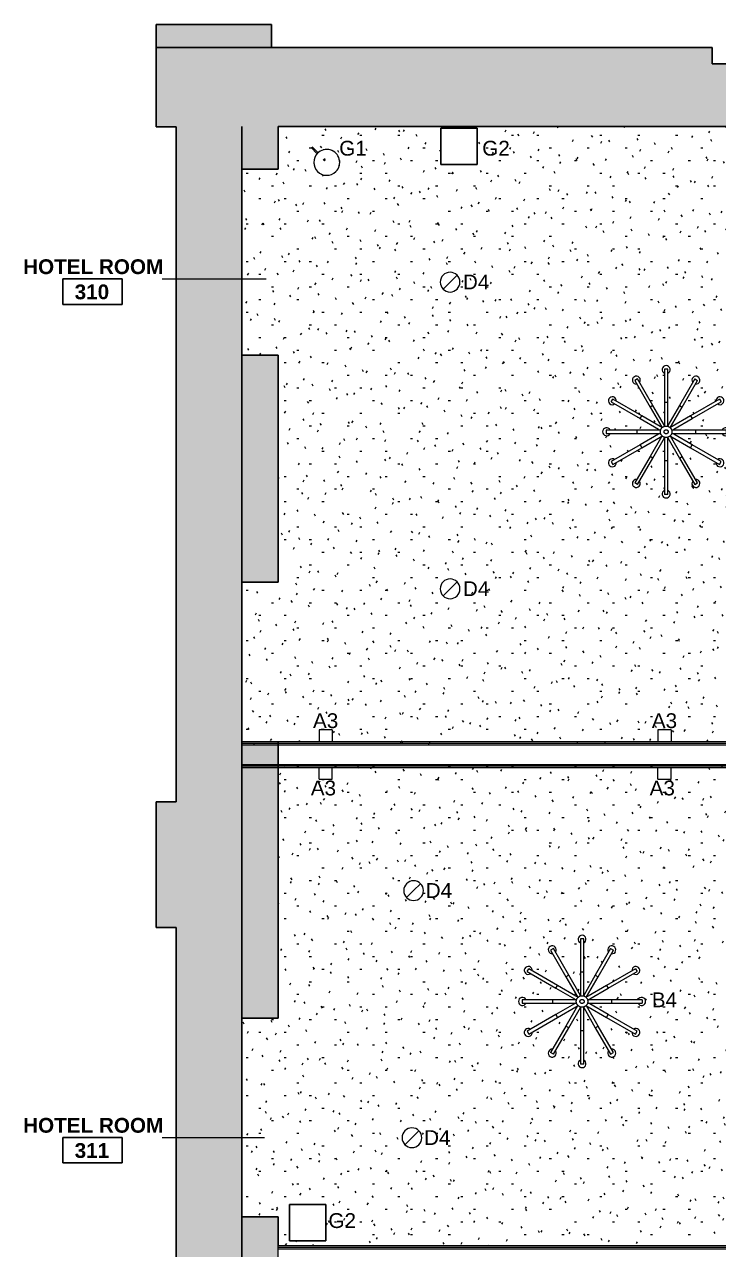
# Model space of a CAD drawing. Header units: inches. Extents: x -1176 to 1329, y -2524 to 978.
# Drawn here: x -1081.1 to -870.2, y 448.5 to 820.9 of the extents above; entities that cross this region are included whole.
import ezdxf

# ---------------------------------------------------------------- set-up
doc = ezdxf.new("R2010")
doc.units = ezdxf.units.IN
doc.header["$MEASUREMENT"] = 0
for name, color, linetype, lineweight in [('A-AREA-IDEN', 2, 'Continuous', 9), ('A-CLNG', 13, 'Continuous', 18), ('A-CLNG-PATT', 13, 'Continuous', 18), ('A-DETL-GENF', 92, 'Continuous', 9), ('A-WALL', 113, 'Continuous', 18), ('A-WALL-PATT', 111, 'Continuous', 18), ('E-LITE-EQPM', 33, 'Continuous', 9), ('E-LITE-EQPM-IDEN', 33, 'Continuous', 9), ('I-WALL', 2, 'Continuous', 18)]:
    doc.layers.add(name, color=color, linetype=linetype, lineweight=lineweight)
doc.styles.add('Arial', font='arial.ttf', dxfattribs={"height": 4.5})
doc.styles.add('Swis721 Lt BT_B', font='', dxfattribs={"height": 4.5})
doc.styles.get('Swis721 Lt BT_B').set_extended_font_data('Swis721 Lt BT', bold=True)
pattern_1 = [(0, (0, 0), (15.36, 3.84), [0.634, -10.886, 0.634, -10.886, -61.44]), (0, (0, 0), (15.36, 3.84), [-23.04, 0.634, -22.406, 0.634, -10.886, -26.88]), (0, (0, 0), (15.36, 3.84), [-57.6, 0.634, -7.046, 0.634, -18.566]), (120, (5.76, 1.92), (-11.005538, 11.38215), [0.634, -10.886, 0.634, -10.886, -61.44]), (120, (5.76, 1.92), (-11.005538, 11.38215), [-23.04, 0.634, -22.406, 0.634, -10.886, -26.88]), (120, (5.76, 1.92), (-11.005538, 11.38215), [-57.6, 0.634, -7.046, 0.634, -18.566]), (240, (7.68, 9.6), (-4.354462, -15.22215), [0.634, -10.886, 0.634, -10.886, -61.44]), (240, (7.68, 9.6), (-4.354462, -15.22215), [-23.04, 0.634, -22.406, 0.634, -10.886, -26.88]), (240, (7.68, 9.6), (-4.354462, -15.22215), [-57.6, 0.634, -7.046, 0.634, -18.566])]

# ---------------------------------------------------------------- blocks, each defined once
blk = doc.blocks.new('Sconce Light - Sphere - Bedside Sconce-8439170-3rd Floor RCP')
at = {"layer": 'E-LITE-EQPM'}
for p, q in [((0, 7.5), (-2, 7.5)), ((-2, 7.5), (-2, 4)), ((2, 7.5), (0, 7.5)), ((2, 7.5), (2, 4)), ((-2, 4), (0, 4)), ((0, 4), (2, 4))]:
    blk.add_line(p, q, dxfattribs=at)
blk = doc.blocks.new('Iron_Chandelier_2145 - Iron_Chandelier_2145-6205901-3rd Floor RCP')
at = {"layer": 'E-LITE-EQPM'}
for p, q in [((-0.5, 19.02), (-0.5, 8.88)), ((0.5, 19.02), (-0.5, 19.02)), ((0.5, 8.88), (0.5, 19.02)), ((-8.69, 16.05), (-9.56, 15.55)), ((-9.56, 15.55), (-4.9, 7.49)), ((-4.04, 7.99), (-8.69, 16.05)), ((8.69, 16.05), (4.04, 7.99)), ((4.9, 7.49), (9.56, 15.55)), ((8.69, 16.05), (9.56, 15.55)), ((-16.72, 9.08), (-16.22, 9.94)), ((-16.72, 9.08), (-7.94, 4)), ((-7.44, 4.87), (-16.22, 9.94)), ((-4.04, 7.99), (-4.9, 7.49)), ((-4.9, 7.49), (-1.36, 1.36)), ((-0.5, 1.86), (-4.04, 7.99)), ((-0.5, 8.88), (-0.5, 2.41)), ((0.5, 8.88), (-0.5, 8.88)), ((0.5, 2.41), (0.5, 8.88)), ((4.04, 7.99), (0.5, 1.86)), ((1.36, 1.36), (4.9, 7.49)), ((4.04, 7.99), (4.9, 7.49)), ((16.22, 9.94), (7.44, 4.87)), ((7.94, 4), (16.72, 9.08)), ((16.22, 9.94), (16.72, 9.08)), ((-7.94, 4), (-7.44, 4.87)), ((-7.94, 4), (-2.34, 0.77)), ((-1.84, 1.64), (-7.44, 4.87)), ((7.44, 4.87), (1.84, 1.64)), ((2.34, 0.77), (7.94, 4)), ((7.44, 4.87), (7.94, 4)), ((-8.94, 0.5), (-18.25, 0.5)), ((-18.25, 0.5), (-18.25, -0.5)), ((-1.86, 0.5), (-8.94, 0.5)), ((-8.94, 0.5), (-8.94, -0.5)), ((-2.34, 0.77), (-1.69, 0.4)), ((-1.2, 1.27), (-1.84, 1.64)), ((-0.5, 2.41), (-0.5, 1.66)), ((0.5, 1.67), (0.5, 2.41)), ((1.84, 1.64), (1.19, 1.26)), ((1.69, 0.4), (2.34, 0.77)), ((8.94, 0.5), (1.86, 0.5)), ((18.25, 0.5), (8.94, 0.5)), ((8.94, 0.5), (8.94, -0.5)), ((18.25, 0.5), (18.25, -0.5)), ((-18.25, -0.5), (-8.94, -0.5)), ((-8.94, -0.5), (-1.86, -0.5)), ((-2.34, -0.77), (-7.94, -4)), ((-7.44, -4.87), (-1.84, -1.64)), ((-1.36, -1.36), (-4.9, -7.49)), ((-4.04, -7.99), (-0.5, -1.86)), ((-1.69, -0.4), (-2.34, -0.77)), ((-1.84, -1.64), (-1.19, -1.26)), ((-0.5, -1.67), (-0.5, -2.41)), ((-0.5, -2.41), (-0.5, -8.88)), ((0.5, -2.41), (0.5, -1.66)), ((0.5, -1.86), (4.04, -7.99)), ((0.5, -8.88), (0.5, -2.41)), ((1.2, -1.27), (1.84, -1.64)), ((4.9, -7.49), (1.36, -1.36)), ((2.34, -0.77), (1.69, -0.4)), ((1.84, -1.64), (7.44, -4.87)), ((1.86, -0.5), (8.94, -0.5)), ((7.94, -4), (2.34, -0.77)), ((8.94, -0.5), (18.25, -0.5)), ((-7.94, -4), (-16.72, -9.08)), ((-16.22, -9.94), (-7.44, -4.87)), ((-7.94, -4), (-7.44, -4.87)), ((7.44, -4.87), (7.94, -4)), ((7.44, -4.87), (16.22, -9.94)), ((16.72, -9.08), (7.94, -4)), ((-16.72, -9.08), (-16.22, -9.94)), ((-4.9, -7.49), (-9.56, -15.55)), ((-8.69, -16.05), (-4.04, -7.99)), ((-4.04, -7.99), (-4.9, -7.49)), ((-0.5, -8.88), (-0.5, -19.02)), ((0.5, -8.88), (-0.5, -8.88)), ((0.5, -19.02), (0.5, -8.88)), ((4.04, -7.99), (4.9, -7.49)), ((4.04, -7.99), (8.69, -16.05)), ((9.56, -15.55), (4.9, -7.49)), ((16.22, -9.94), (16.72, -9.08)), ((-8.69, -16.05), (-9.56, -15.55)), ((8.69, -16.05), (9.56, -15.55)), ((0.5, -19.02), (-0.5, -19.02))]:
    blk.add_line(p, q, dxfattribs=at)
at = {"layer": 'E-LITE-EQPM', "flags": 128}
for points in [[(-1.75, 0), (-1.75, 0.07), (-1.75, 0.14), (-1.74, 0.21), (-1.73, 0.28), (-1.72, 0.35), (-1.7, 0.42), (-1.68, 0.48), (-1.66, 0.55), (-1.64, 0.62), (-1.61, 0.68), (-1.59, 0.75), (-1.56, 0.81), (-1.52, 0.87), (-1.49, 0.93), (-1.45, 0.99), (-1.41, 1.05), (-1.36, 1.1), (-1.32, 1.16), (-1.27, 1.21), (-1.22, 1.26), (-1.17, 1.31), (-1.12, 1.35), (-1.06, 1.39), (-1.01, 1.44), (-0.95, 1.48), (-0.89, 1.51), (-0.83, 1.55), (-0.76, 1.58), (-0.7, 1.61), (-0.64, 1.63), (-0.57, 1.66), (-0.5, 1.68), (-0.44, 1.7), (-0.37, 1.71), (-0.3, 1.73), (-0.23, 1.74), (-0.16, 1.75), (-0.09, 1.75), (-0.02, 1.75), (0.05, 1.75), (0.12, 1.75), (0.19, 1.74), (0.26, 1.73), (0.33, 1.72), (0.4, 1.71), (0.47, 1.69), (0.53, 1.67), (0.6, 1.65), (0.67, 1.62), (0.73, 1.59), (0.79, 1.56), (0.85, 1.53), (0.92, 1.5), (0.97, 1.46), (1.03, 1.42), (1.09, 1.38), (1.14, 1.33), (1.19, 1.28), (1.24, 1.23), (1.29, 1.18), (1.34, 1.13), (1.38, 1.08), (1.43, 1.02), (1.46, 0.96), (1.5, 0.9), (1.54, 0.84), (1.57, 0.78), (1.6, 0.72), (1.63, 0.65), (1.65, 0.59), (1.67, 0.52), (1.69, 0.45), (1.71, 0.39), (1.72, 0.32), (1.74, 0.25), (1.74, 0.18), (1.75, 0.11), (1.75, 0.04), (1.75, 0)], [(1.75, 0), (1.75, -0.07), (1.75, -0.14), (1.74, -0.21), (1.73, -0.28), (1.72, -0.35), (1.7, -0.42), (1.68, -0.48), (1.66, -0.55), (1.64, -0.62), (1.61, -0.68), (1.59, -0.75), (1.56, -0.81), (1.52, -0.87), (1.49, -0.93), (1.45, -0.99), (1.41, -1.05), (1.36, -1.1), (1.32, -1.16), (1.27, -1.21), (1.22, -1.26), (1.17, -1.31), (1.12, -1.35), (1.06, -1.39), (1.01, -1.44), (0.95, -1.48), (0.89, -1.51), (0.83, -1.55), (0.76, -1.58), (0.7, -1.61), (0.64, -1.63), (0.57, -1.66), (0.5, -1.68), (0.44, -1.7), (0.37, -1.71), (0.3, -1.73), (0.23, -1.74), (0.16, -1.75), (0.09, -1.75), (0.02, -1.75), (-0.05, -1.75), (-0.12, -1.75), (-0.19, -1.74), (-0.26, -1.73), (-0.33, -1.72), (-0.4, -1.71), (-0.47, -1.69), (-0.53, -1.67), (-0.6, -1.65), (-0.67, -1.62), (-0.73, -1.59), (-0.79, -1.56), (-0.85, -1.53), (-0.92, -1.5), (-0.97, -1.46), (-1.03, -1.42), (-1.09, -1.38), (-1.14, -1.33), (-1.19, -1.28), (-1.24, -1.23), (-1.29, -1.18), (-1.34, -1.13), (-1.38, -1.08), (-1.43, -1.02), (-1.46, -0.96), (-1.5, -0.9), (-1.54, -0.84), (-1.57, -0.78), (-1.6, -0.72), (-1.63, -0.65), (-1.65, -0.59), (-1.67, -0.52), (-1.69, -0.45), (-1.71, -0.39), (-1.72, -0.32), (-1.74, -0.25), (-1.74, -0.18), (-1.75, -0.11), (-1.75, -0.04), (-1.75, 0)], [(-0.63, 0), (-0.63, 0.03), (-0.63, 0.05), (-0.62, 0.08), (-0.62, 0.1), (-0.62, 0.12), (-0.61, 0.15), (-0.6, 0.17), (-0.6, 0.2), (-0.59, 0.22), (-0.58, 0.24), (-0.57, 0.27), (-0.56, 0.29), (-0.55, 0.31), (-0.53, 0.33), (-0.52, 0.35), (-0.5, 0.38), (-0.49, 0.39), (-0.47, 0.41), (-0.46, 0.43), (-0.44, 0.45), (-0.42, 0.47), (-0.4, 0.48), (-0.38, 0.5), (-0.36, 0.51), (-0.34, 0.53), (-0.32, 0.54), (-0.3, 0.55), (-0.27, 0.57), (-0.25, 0.58), (-0.23, 0.59), (-0.2, 0.59), (-0.18, 0.6), (-0.16, 0.61), (-0.13, 0.61), (-0.11, 0.62), (-0.08, 0.62), (-0.06, 0.63), (-0.03, 0.63), (-0.01, 0.63), (0.02, 0.63), (0.04, 0.63), (0.07, 0.62), (0.09, 0.62), (0.12, 0.62), (0.14, 0.61), (0.17, 0.61), (0.19, 0.6), (0.21, 0.59), (0.24, 0.58), (0.26, 0.57), (0.28, 0.56), (0.31, 0.55), (0.33, 0.54), (0.35, 0.52), (0.37, 0.51), (0.39, 0.49), (0.41, 0.48), (0.43, 0.46), (0.45, 0.44), (0.46, 0.42), (0.48, 0.41), (0.5, 0.39), (0.51, 0.37), (0.52, 0.35), (0.54, 0.32), (0.55, 0.3), (0.56, 0.28), (0.57, 0.26), (0.58, 0.23), (0.59, 0.21), (0.6, 0.19), (0.61, 0.16), (0.61, 0.14), (0.62, 0.11), (0.62, 0.09), (0.62, 0.06), (0.63, 0.04), (0.63, 0.01), (0.63, 0)], [(0.63, 0), (0.63, -0.03), (0.63, -0.05), (0.62, -0.08), (0.62, -0.1), (0.62, -0.12), (0.61, -0.15), (0.6, -0.17), (0.6, -0.2), (0.59, -0.22), (0.58, -0.24), (0.57, -0.27), (0.56, -0.29), (0.55, -0.31), (0.53, -0.33), (0.52, -0.35), (0.5, -0.38), (0.49, -0.39), (0.47, -0.41), (0.46, -0.43), (0.44, -0.45), (0.42, -0.47), (0.4, -0.48), (0.38, -0.5), (0.36, -0.51), (0.34, -0.53), (0.32, -0.54), (0.3, -0.55), (0.27, -0.57), (0.25, -0.58), (0.23, -0.59), (0.2, -0.59), (0.18, -0.6), (0.16, -0.61), (0.13, -0.61), (0.11, -0.62), (0.08, -0.62), (0.06, -0.63), (0.03, -0.63), (0.01, -0.63), (-0.02, -0.63), (-0.04, -0.63), (-0.07, -0.62), (-0.09, -0.62), (-0.12, -0.62), (-0.14, -0.61), (-0.17, -0.61), (-0.19, -0.6), (-0.21, -0.59), (-0.24, -0.58), (-0.26, -0.57), (-0.28, -0.56), (-0.31, -0.55), (-0.33, -0.54), (-0.35, -0.52), (-0.37, -0.51), (-0.39, -0.49), (-0.41, -0.48), (-0.43, -0.46), (-0.45, -0.44), (-0.46, -0.42), (-0.48, -0.41), (-0.5, -0.39), (-0.51, -0.37), (-0.52, -0.35), (-0.54, -0.32), (-0.55, -0.3), (-0.56, -0.28), (-0.57, -0.26), (-0.58, -0.23), (-0.59, -0.21), (-0.6, -0.19), (-0.61, -0.16), (-0.61, -0.14), (-0.62, -0.11), (-0.62, -0.09), (-0.62, -0.06), (-0.63, -0.04), (-0.63, -0.01), (-0.63, 0)]]:
    blk.add_lwpolyline(points, dxfattribs=at)
at = {"layer": 'E-LITE-EQPM'}
for centre, start, end in [((0, 18.89), 90, 244.637), ((0, 18.89), 295.363, 90), ((-9.06, 15.7), 120, 274.637), ((-9.06, 15.7), 325.363, 120), ((9.06, 15.7), 60, 214.637), ((9.06, 15.7), 265.363, 60), ((-16.36, 9.44), 150, 304.637), ((-16.36, 9.44), 355.363, 150), ((16.36, 9.44), 30, 184.637), ((16.36, 9.44), 235.363, 30), ((-18.12, 0), 25.363, 180), ((-18.12, 0), 180, 334.637), ((18.12, 0), 0, 154.637), ((18.12, 0), 205.363, 0), ((-16.36, -9.44), 55.363, 210), ((-16.36, -9.44), 210, 4.637), ((16.36, -9.44), 175.363, 330), ((16.36, -9.44), 330, 124.637), ((-9.06, -15.7), 85.363, 240), ((9.06, -15.7), 300, 94.637), ((-9.06, -15.7), 240, 34.637), ((0, -18.89), 115.363, 270), ((0, -18.89), 270, 64.637), ((9.06, -15.7), 145.363, 300)]:
    blk.add_arc(centre, 1.21, start, end, dxfattribs=at)
blk = doc.blocks.new('Lighting_Pendants_Elesi-Luce_Quid_02820 - Quid_02820-7182509-3rd Floor RCP')
at = {"layer": 'A-DETL-GENF'}
for p, q in [((5.51, 5.51), (-5.51, 5.51)), ((-5.51, 5.51), (-5.51, -5.51)), ((-5.51, -5.51), (-5.51, 5.51)), ((-5.51, 5.51), (5.51, 5.51)), ((5.51, -5.51), (5.51, 5.51)), ((5.51, 5.51), (5.51, -5.51)), ((-5.51, -5.51), (5.51, -5.51)), ((5.51, -5.51), (-5.51, -5.51))]:
    blk.add_line(p, q, dxfattribs=at)
blk = doc.blocks.new('Lighting_Outside_Platek_flamingo-floor - 3050316_9W_LED_3000K_H1900mm_Floor-6784958-3rd Floor RCP')
at = {"layer": 'E-LITE-EQPM'}
for p, q in [((10, 0.18), (10.41, 0.18)), ((12.93, 0.18), (15.52, 0.18)), ((10.41, -0.21), (10, -0.21)), ((15.52, -0.21), (12.92, -0.21))]:
    blk.add_line(p, q, dxfattribs=at)
for centre, radius, start, end in [((9.02, 0), 3.94, 0, 180), ((9.02, 0), 3.94, 180, 0), ((9.02, -0.01), 3.94, 168.0937, 173.161), ((9.02, -0.01), 3.94, 127.822, 131.3135), ((9.02, -0.01), 3.94, 108.8033, 111.9844), ((10, -0.01), 0.197, 0, 180), ((9.02, -0.01), 3.94, 68.0156, 71.1967), ((9.02, -0.01), 3.94, 48.6865, 52.178), ((9.02, -0.01), 3.94, 6.839, 11.9063), ((9.02, -0.01), 3.94, 186.4519, 192.1397), ((9.02, -0.01), 3.94, 208.3017, 212.7015), ((9.02, -0.01), 3.94, 227.2675, 234.5311), ((9.02, -0.01), 3.94, 245.2753, 252.8493), ((10, -0.01), 0.197, 180, 360), ((9.02, -0.01), 3.94, 287.1507, 294.7247), ((9.02, -0.01), 3.94, 305.4689, 312.7325), ((9.02, -0.01), 3.94, 327.2985, 331.6983), ((9.02, -0.01), 3.94, 347.8603, 353.5481), ((9.02, -0.01), 3.94, 265.6002, 270), ((9.02, -0.01), 3.94, 270, 274.3998)]:
    blk.add_arc(centre, radius, start, end, dxfattribs=at)
blk = doc.blocks.new('L-Recessed Circular - Downlight - 6_-7313291-3rd Floor RCP')
at = {"layer": 'E-LITE-EQPM'}
for q in [(-2.12, -2.12), (2.12, 2.12)]:
    blk.add_line((0, 0), q, dxfattribs=at)
for start, end in [(360, 180), (180, 360)]:
    blk.add_arc((0, 0), 3, start, end, dxfattribs=at)
blk = doc.blocks.new('Room Tag - Room Name and Number-3379422-3rd Floor RCP')
at = {"layer": 'A-AREA-IDEN'}
for p, q in [((-0.1881, -0.1636), (-0.1881, -0.0018)), ((-0.1881, -0.0018), (0.1869, -0.0018)), ((0.1869, -0.0018), (-0.1881, -0.0018)), ((-0.1881, -0.0018), (-0.1881, -0.1636)), ((0.1869, -0.0018), (0.1869, -0.1636)), ((0.1869, -0.1636), (0.1869, -0.0018)), ((0.1869, -0.1636), (-0.1881, -0.1636)), ((-0.1881, -0.1636), (0.1869, -0.1636))]:
    blk.add_line(p, q, dxfattribs=at)

msp = doc.modelspace()

# ---------------------------------------------------------------- hatches: boundary and pattern name
at = {"layer": 'A-CLNG-PATT'}
h = msp.add_hatch(dxfattribs=at)
h.set_pattern_fill('FP_1', color=256, style=0, pattern_type=2)
h.set_pattern_definition(pattern_1)
h.paths.add_polyline_path([(-793.32, 602.97), (-780.6, 602.97), (-780.6, 606.47), (-776.6, 606.47), (-776.6, 602.97), (-758.26, 602.97), (-758.26, 789.87), (-1004.06, 789.87), (-1004.06, 776.87), (-1015.06, 776.87), (-1015.06, 720.37), (-1004.06, 720.37), (-1004.06, 651.37), (-1015.06, 651.37), (-1015.06, 602.97), (-991.56, 602.97), (-991.56, 606.47), (-987.56, 606.47), (-987.56, 602.97), (-888.56, 602.97), (-888.56, 606.47), (-884.56, 606.47), (-884.56, 602.97), (-804.69, 602.97)], flags=0)
h.paths.add_polyline_path([(-951.75, 646.34), (-952.53, 646.44), (-953.25, 646.74), (-953.87, 647.22), (-954.35, 647.84), (-954.65, 648.56), (-954.75, 649.34), (-954.65, 650.11), (-954.35, 650.84), (-953.87, 651.46), (-953.25, 651.94), (-952.49, 652.24), (-951.75, 652.34), (-950.97, 652.24), (-950.25, 651.94), (-949.63, 651.46), (-949.15, 650.84), (-948.85, 650.11), (-948.75, 649.34), (-948.85, 648.56), (-949.15, 647.84), (-949.63, 647.22), (-950.25, 646.74), (-950.97, 646.44)], flags=0)
h.paths.add_polyline_path([(-822.26, 646.34), (-823.03, 646.44), (-823.76, 646.74), (-824.38, 647.22), (-824.86, 647.84), (-825.16, 648.56), (-825.26, 649.34), (-825.16, 650.11), (-824.86, 650.84), (-824.38, 651.46), (-823.76, 651.94), (-823.03, 652.24), (-822.26, 652.34), (-821.48, 652.24), (-820.76, 651.94), (-820.14, 651.46), (-819.66, 650.84), (-819.36, 650.11), (-819.26, 649.34), (-819.36, 648.56), (-819.66, 647.84), (-820.14, 647.22), (-820.76, 646.74), (-821.48, 646.44)], flags=0)
h.paths.add_polyline_path([(-886.07, 676.98), (-886.78, 677.21), (-887.21, 677.82), (-887.21, 678.57), (-886.78, 679.17), (-886.57, 679.24), (-886.57, 695.21), (-894.17, 682.03), (-894.03, 681.87), (-893.96, 681.1), (-894.32, 680.48), (-895, 680.18), (-895.73, 680.33), (-896.23, 680.89), (-896.29, 681.66), (-895.94, 682.28), (-895.25, 682.58), (-895.04, 682.53), (-887.43, 695.71), (-901.27, 687.72), (-901.22, 687.51), (-901.52, 686.83), (-902.17, 686.45), (-902.91, 686.53), (-903.47, 687.03), (-903.62, 687.76), (-903.32, 688.44), (-902.67, 688.81), (-901.93, 688.74), (-901.77, 688.59), (-887.93, 696.58), (-903.15, 696.58), (-903.21, 696.37), (-903.82, 695.93), (-904.57, 695.93), (-905.17, 696.37), (-905.4, 697.08), (-905.17, 697.79), (-904.56, 698.22), (-903.82, 698.22), (-903.21, 697.79), (-903.15, 697.58), (-887.93, 697.58), (-901.78, 705.55), (-901.93, 705.42), (-902.7, 705.35), (-903.32, 705.71), (-903.62, 706.39), (-903.47, 707.12), (-902.91, 707.62), (-902.14, 707.68), (-901.52, 707.33), (-901.22, 706.65), (-901.27, 706.43), (-887.43, 698.44), (-895.04, 711.62), (-895.25, 711.57), (-895.94, 711.88), (-896.31, 712.52), (-896.23, 713.26), (-895.73, 713.82), (-895, 713.97), (-894.32, 713.67), (-893.95, 713.02), (-894.03, 712.28), (-894.17, 712.12), (-886.57, 698.94), (-886.57, 714.92), (-886.78, 714.99), (-887.21, 715.59), (-887.21, 716.34), (-886.78, 716.94), (-886.07, 717.17), (-885.36, 716.94), (-884.92, 716.34), (-884.92, 715.59), (-885.36, 714.99), (-885.57, 714.92), (-885.57, 698.94), (-877.96, 712.12), (-878.11, 712.28), (-878.17, 713.05), (-877.81, 713.67), (-877.13, 713.97), (-876.4, 713.82), (-875.9, 713.26), (-875.84, 712.49), (-876.2, 711.88), (-876.88, 711.57), (-877.09, 711.62), (-884.7, 698.44), (-870.87, 706.43), (-870.91, 706.65), (-870.61, 707.33), (-869.96, 707.7), (-869.22, 707.62), (-868.67, 707.12), (-868.51, 706.39), (-868.81, 705.71), (-869.46, 705.34), (-870.2, 705.42), (-870.37, 705.56), (-884.2, 697.58), (-868.99, 697.58), (-868.92, 697.79), (-868.31, 698.22), (-867.57, 698.22), (-866.96, 697.79), (-866.73, 697.08), (-866.96, 696.37), (-867.57, 695.93), (-868.32, 695.93), (-868.92, 696.37), (-868.99, 696.58), (-884.2, 696.58), (-870.35, 688.6), (-870.2, 688.74), (-869.43, 688.8), (-868.81, 688.44), (-868.51, 687.76), (-868.67, 687.03), (-869.22, 686.53), (-869.99, 686.47), (-870.61, 686.83), (-870.91, 687.51), (-870.87, 687.72), (-884.7, 695.71), (-877.09, 682.53), (-876.88, 682.58), (-876.2, 682.28), (-875.82, 681.63), (-875.9, 680.89), (-876.4, 680.33), (-877.13, 680.18), (-877.81, 680.48), (-878.18, 681.13), (-878.11, 681.87), (-877.96, 682.03), (-885.57, 695.21), (-885.57, 679.24), (-885.36, 679.17), (-884.92, 678.56), (-884.92, 677.82), (-885.36, 677.21), (-885.93, 677.03)], flags=0)
h.paths.add_polyline_path([(-822.26, 739.56), (-823.03, 739.66), (-823.76, 739.96), (-824.38, 740.44), (-824.86, 741.06), (-825.16, 741.78), (-825.26, 742.56), (-825.16, 743.34), (-824.86, 744.06), (-824.38, 744.68), (-823.76, 745.16), (-823.03, 745.46), (-822.26, 745.56), (-821.48, 745.46), (-820.76, 745.16), (-820.14, 744.68), (-819.66, 744.06), (-819.36, 743.34), (-819.26, 742.56), (-819.36, 741.78), (-819.66, 741.06), (-820.14, 740.44), (-820.76, 739.96), (-821.48, 739.66)], flags=0)
h.paths.add_polyline_path([(-951.75, 739.56), (-952.53, 739.66), (-953.25, 739.96), (-953.87, 740.44), (-954.35, 741.06), (-954.65, 741.78), (-954.75, 742.56), (-954.65, 743.34), (-954.35, 744.06), (-953.87, 744.68), (-953.25, 745.16), (-952.49, 745.46), (-951.75, 745.56), (-950.97, 745.46), (-950.25, 745.16), (-949.63, 744.68), (-949.15, 744.06), (-948.85, 743.34), (-948.75, 742.56), (-948.85, 741.78), (-949.15, 741.06), (-949.63, 740.44), (-950.25, 739.96), (-950.97, 739.66)], flags=0)
h.paths.add_polyline_path([(-989.24, 775.02), (-990.25, 775.16), (-991.2, 775.55), (-992.03, 776.19), (-992.65, 776.99), (-993.04, 777.94), (-993.17, 778.96), (-993.03, 780), (-992.65, 780.93), (-992.51, 781.11), (-992.45, 781.23), (-992.3, 781.38), (-992.13, 781.6), (-993.68, 783.15), (-993.71, 783.25), (-993.68, 783.35), (-993.61, 783.42), (-993.51, 783.45), (-993.41, 783.42), (-993.37, 783.39), (-991.85, 781.87), (-991.63, 782.05), (-991.48, 782.2), (-991.35, 782.26), (-991.2, 782.37), (-990.23, 782.78), (-989.87, 782.82), (-989.19, 782.89), (-989.07, 782.88), (-988.88, 782.89), (-988.58, 782.81), (-988.14, 782.73), (-987.87, 782.62), (-987.56, 782.54), (-987.4, 782.43), (-987.27, 782.37), (-986.44, 781.75), (-986.27, 781.51), (-985.83, 780.93), (-985.77, 780.79), (-985.66, 780.64), (-985.57, 780.32), (-985.43, 779.98), (-985.38, 779.61), (-985.3, 779.31), (-985.32, 779.13), (-985.3, 778.92), (-985.42, 777.95), (-985.47, 777.85), (-985.83, 776.99), (-985.94, 776.85), (-986, 776.71), (-986.17, 776.54), (-986.45, 776.18), (-986.82, 775.9), (-986.97, 775.75), (-987.09, 775.69), (-987.27, 775.55), (-988.22, 775.16), (-989.05, 775.05)], flags=0)
h.paths.add_polyline_path([(-954.57, 778.36), (-954.57, 789.39), (-943.55, 789.39), (-943.55, 778.36), (-952.49, 778.36)], flags=0)
h = msp.add_hatch(dxfattribs=at)
h.set_pattern_fill('FP_1', color=256, style=0, pattern_type=2)
h.set_pattern_definition(pattern_1)
h.paths.add_polyline_path([(-816.06, 449.69), (-808.23, 449.69), (-808.23, 594.97), (-884.56, 594.97), (-884.56, 591.47), (-888.56, 591.47), (-888.56, 594.97), (-987.56, 594.97), (-987.56, 591.47), (-991.56, 591.47), (-991.56, 594.97), (-1004.06, 594.97), (-1004.06, 518.87), (-1015.06, 518.87), (-1015.06, 458.42), (-1004.06, 458.42), (-1004.06, 449.69), (-838.8, 449.69)], flags=0)
h.paths.add_polyline_path([(-1000.57, 451.17), (-1000.57, 462.2), (-989.55, 462.2), (-989.55, 451.17), (-997.96, 451.17)], flags=0)
h.paths.add_polyline_path([(-863.8, 454.46), (-863.9, 454.49), (-863.97, 454.56), (-864, 454.66), (-863.97, 454.76), (-863.94, 454.8), (-862.42, 456.32), (-862.6, 456.54), (-862.74, 456.68), (-862.8, 456.82), (-862.92, 456.96), (-863.32, 457.94), (-863.39, 458.53), (-863.44, 458.97), (-863.42, 459.1), (-863.44, 459.28), (-863.36, 459.58), (-863.31, 459.95), (-863.16, 460.33), (-863.09, 460.6), (-862.97, 460.76), (-862.92, 460.9), (-862.29, 461.73), (-862.05, 461.9), (-861.48, 462.34), (-861.34, 462.4), (-861.18, 462.51), (-860.87, 462.59), (-860.53, 462.73), (-860.16, 462.78), (-859.86, 462.86), (-859.67, 462.85), (-859.46, 462.86), (-858.5, 462.74), (-858.39, 462.69), (-857.54, 462.34), (-857.39, 462.23), (-857.26, 462.17), (-857.09, 461.99), (-856.72, 461.72), (-856.44, 461.35), (-856.29, 461.2), (-856.24, 461.08), (-856.1, 460.9), (-855.7, 459.95), (-855.58, 458.86), (-855.7, 457.91), (-856.1, 456.96), (-856.73, 456.14), (-857.54, 455.52), (-858.49, 455.13), (-859.51, 454.99), (-860.55, 455.14), (-861.53, 455.57), (-861.66, 455.66), (-861.78, 455.72), (-861.93, 455.87), (-862.14, 456.03), (-863.7, 454.49), (-863.75, 454.47)], flags=0)
h.paths.add_polyline_path([(-859.56, 479.5), (-860.34, 479.6), (-861.06, 479.9), (-861.68, 480.38), (-862.16, 481), (-862.46, 481.72), (-862.56, 482.5), (-862.46, 483.28), (-862.16, 484), (-861.68, 484.62), (-861.06, 485.1), (-860.34, 485.4), (-859.56, 485.5), (-858.79, 485.4), (-858.06, 485.1), (-857.44, 484.62), (-856.96, 484), (-856.66, 483.28), (-856.56, 482.5), (-856.66, 481.72), (-856.96, 481), (-857.44, 480.38), (-858.06, 479.9), (-858.79, 479.6)], flags=0)
h.paths.add_polyline_path([(-963.35, 479.5), (-964.13, 479.6), (-964.85, 479.9), (-965.47, 480.38), (-965.95, 481), (-966.25, 481.72), (-966.35, 482.5), (-966.25, 483.28), (-965.95, 484), (-965.47, 484.62), (-964.85, 485.1), (-964.13, 485.4), (-963.35, 485.5), (-962.58, 485.4), (-961.85, 485.1), (-961.23, 484.62), (-960.75, 484), (-960.45, 483.28), (-960.35, 482.5), (-960.45, 481.72), (-960.75, 481), (-961.23, 480.38), (-961.85, 479.9), (-962.58, 479.6)], flags=0)
h.paths.add_polyline_path([(-911.64, 503.83), (-912.35, 504.06), (-912.79, 504.66), (-912.79, 505.41), (-912.35, 506.01), (-912.14, 506.08), (-912.14, 522.05), (-919.75, 508.88), (-919.6, 508.71), (-919.54, 507.94), (-919.9, 507.33), (-920.58, 507.02), (-921.31, 507.18), (-921.81, 507.73), (-921.87, 508.5), (-921.51, 509.12), (-920.83, 509.42), (-920.62, 509.38), (-913.01, 522.55), (-926.84, 514.57), (-926.8, 514.35), (-927.1, 513.67), (-927.75, 513.3), (-928.49, 513.37), (-929.04, 513.87), (-929.2, 514.6), (-928.9, 515.29), (-928.25, 515.66), (-927.51, 515.58), (-927.34, 515.43), (-913.51, 523.42), (-928.72, 523.42), (-928.79, 523.21), (-929.4, 522.77), (-930.14, 522.77), (-930.75, 523.21), (-930.98, 523.92), (-930.75, 524.63), (-930.14, 525.07), (-929.39, 525.07), (-928.79, 524.63), (-928.72, 524.42), (-913.51, 524.42), (-927.36, 532.4), (-927.51, 532.26), (-928.28, 532.2), (-928.9, 532.56), (-929.19, 533.27), (-929.03, 533.98), (-928.49, 534.47), (-927.72, 534.53), (-927.1, 534.17), (-926.8, 533.49), (-926.84, 533.27), (-913.01, 525.29), (-920.62, 538.46), (-920.83, 538.42), (-921.51, 538.72), (-921.89, 539.37), (-921.81, 540.11), (-921.31, 540.66), (-920.58, 540.82), (-919.9, 540.51), (-919.53, 539.87), (-919.6, 539.13), (-919.75, 538.96), (-912.14, 525.79), (-912.14, 541.76), (-912.35, 541.83), (-912.79, 542.43), (-912.79, 543.18), (-912.35, 543.78), (-911.64, 544.01), (-910.93, 543.78), (-910.5, 543.18), (-910.5, 542.43), (-910.93, 541.83), (-911.14, 541.76), (-911.14, 525.79), (-903.54, 538.96), (-903.68, 539.13), (-903.75, 539.9), (-903.39, 540.51), (-902.71, 540.82), (-901.98, 540.66), (-901.48, 540.11), (-901.42, 539.33), (-901.77, 538.72), (-902.46, 538.42), (-902.67, 538.46), (-910.28, 525.29), (-896.44, 533.27), (-896.49, 533.49), (-896.19, 534.17), (-895.54, 534.54), (-894.8, 534.47), (-894.24, 533.97), (-894.09, 533.24), (-894.39, 532.56), (-895.04, 532.18), (-895.78, 532.26), (-895.94, 532.41), (-909.78, 524.42), (-894.56, 524.42), (-894.5, 524.63), (-893.89, 525.07), (-893.14, 525.07), (-892.54, 524.63), (-892.31, 523.92), (-892.54, 523.21), (-893.15, 522.77), (-893.89, 522.77), (-894.5, 523.21), (-894.56, 523.42), (-909.78, 523.42), (-895.93, 515.45), (-895.78, 515.58), (-895.01, 515.64), (-894.39, 515.29), (-894.09, 514.6), (-894.24, 513.87), (-894.8, 513.37), (-895.57, 513.31), (-896.19, 513.67), (-896.49, 514.35), (-896.44, 514.57), (-910.28, 522.55), (-902.67, 509.38), (-902.46, 509.42), (-901.77, 509.12), (-901.4, 508.47), (-901.48, 507.73), (-901.98, 507.18), (-902.71, 507.02), (-903.39, 507.33), (-903.76, 507.97), (-903.68, 508.71), (-903.54, 508.88), (-911.14, 522.05), (-911.14, 506.08), (-910.93, 506.01), (-910.5, 505.41), (-910.5, 504.66), (-910.93, 504.06), (-911.51, 503.87)], flags=0)
h.paths.add_polyline_path([(-859.06, 554.6), (-859.84, 554.7), (-860.56, 555), (-861.18, 555.48), (-861.66, 556.1), (-861.96, 556.82), (-862.06, 557.6), (-861.96, 558.38), (-861.66, 559.1), (-861.18, 559.72), (-860.56, 560.2), (-859.84, 560.5), (-859.06, 560.6), (-858.29, 560.5), (-857.56, 560.2), (-856.94, 559.72), (-856.46, 559.1), (-856.16, 558.38), (-856.06, 557.6), (-856.16, 556.82), (-856.46, 556.1), (-856.94, 555.48), (-857.56, 555), (-858.29, 554.7)], flags=0)
h.paths.add_polyline_path([(-962.85, 554.6), (-963.63, 554.7), (-964.35, 555), (-964.97, 555.48), (-965.45, 556.1), (-965.75, 556.82), (-965.85, 557.6), (-965.75, 558.38), (-965.45, 559.1), (-964.97, 559.72), (-964.35, 560.2), (-963.63, 560.5), (-962.85, 560.6), (-962.08, 560.5), (-961.35, 560.2), (-960.73, 559.72), (-960.25, 559.1), (-959.95, 558.38), (-959.85, 557.6), (-959.95, 556.82), (-960.25, 556.1), (-960.73, 555.48), (-961.35, 555), (-962.08, 554.7)], flags=0)
at = {"layer": 'A-WALL-PATT', "lineweight": 9}
for points in [[(-1006.06, 813.87), (-1006.06, 820.87), (-1041.06, 820.87), (-1041.06, 813.87)], [(-1041.06, 789.81), (-1035.06, 789.81), (-1035.06, 813.87), (-1041.06, 813.87), (-1041.06, 790.49)], [(-872.06, 789.87), (-872.06, 813.87), (-1035.06, 813.87), (-1035.06, 789.87), (-952.49, 789.87)], [(-732.06, 789.87), (-732.06, 808.87), (-872.06, 808.87), (-872.06, 789.87), (-770.58, 789.87)], [(-1020.29, 16.25), (-1015.06, 16.25), (-1015.06, 789.87), (-1035.06, 789.87), (-1035.06, 16.25)], [(-1004.06, 776.87), (-1004.06, 789.87), (-1015.06, 789.87), (-1015.06, 776.87)], [(-1004.06, 651.37), (-1004.06, 720.37), (-1015.06, 720.37), (-1015.06, 651.37)], [(-1004.06, 518.87), (-1004.06, 602.97), (-1015.06, 602.97), (-1015.06, 518.87)], [(-1035.06, 546.41), (-1035.06, 584.57), (-1041.06, 584.57), (-1041.06, 546.41)], [(-1015.06, 389.37), (-1004.06, 389.37), (-1004.06, 458.42), (-1015.06, 458.42), (-1015.06, 428.36)]]:
    msp.add_hatch(color=7, dxfattribs=at).paths.add_polyline_path(points, flags=0)
h = msp.add_hatch(dxfattribs=at)
h.set_pattern_fill('FP_1', color=256, style=0, pattern_type=2)
h.set_pattern_definition(pattern_1)
h.paths.add_polyline_path([(-757.76, 602.47), (-757.76, 602.97), (-1015.06, 602.97), (-1015.06, 602.47), (-759.21, 602.47)], flags=0)
h = msp.add_hatch(dxfattribs=at)
h.set_pattern_fill('FP_1', color=256, style=0, pattern_type=2)
h.set_pattern_definition(pattern_1)
h.paths.add_polyline_path([(-757.26, 601.97), (-757.26, 602.47), (-1015.06, 602.47), (-1015.06, 601.97), (-759.21, 601.97)], flags=0)
h = msp.add_hatch(dxfattribs=at)
h.set_pattern_fill('FP_1', color=256, style=0, pattern_type=2)
h.set_pattern_definition(pattern_1)
h.paths.add_polyline_path([(-750.76, 595.47), (-750.76, 595.97), (-773.98, 595.97), (-773.98, 595.47), (-751.26, 595.47)], flags=0)
h.paths.add_polyline_path([(-778.6, 595.47), (-777.6, 595.47), (-777.6, 595.97), (-803.6, 595.97), (-803.6, 595.47), (-781.95, 595.47)], flags=0)
h.paths.add_polyline_path([(-816.06, 595.47), (-807.23, 595.47), (-807.23, 595.97), (-1015.06, 595.97), (-1015.06, 595.47), (-861.53, 595.47)], flags=0)
h = msp.add_hatch(dxfattribs=at)
h.set_pattern_fill('FP_1', color=256, style=0, pattern_type=2)
h.set_pattern_definition(pattern_1)
h.paths.add_polyline_path([(-772.98, 594.97), (-750.26, 594.97), (-750.26, 595.47), (-772.98, 595.47)], flags=0)
h.paths.add_polyline_path([(-778.6, 594.97), (-778.6, 595.47), (-802.6, 595.47), (-802.6, 594.97), (-781.95, 594.97)], flags=0)
h.paths.add_polyline_path([(-808.23, 594.97), (-808.23, 595.47), (-1015.06, 595.47), (-1015.06, 594.97), (-816.06, 594.97)], flags=0)

# ---------------------------------------------------------------- linework, layer by layer
at = {"layer": 'A-AREA-IDEN'}
for p, q in [((-1007.65, 743.46), (-1039.3, 743.46)), ((-1008.13, 482.48), (-1039.3, 482.48))]:
    msp.add_line(p, q, dxfattribs=at)
at = {"layer": 'A-CLNG'}
for centre, start, end in [((-951.75, 742.56), 0, 180), ((-951.75, 742.56), 180, 0), ((-951.75, 649.34), 0, 180), ((-951.75, 649.34), 180, 0), ((-962.85, 557.6), 0, 180), ((-962.85, 557.6), 180, 0), ((-963.35, 482.5), 0, 180), ((-963.35, 482.5), 180, 0)]:
    msp.add_arc(centre, 3, start, end, dxfattribs=at)
at = {"layer": 'A-WALL', "color": 8, "lineweight": 30}
for p, q in [((-1041.06, 789.81), (-1041.06, 820.87)), ((-1041.06, 820.87), (-1006.06, 820.87)), ((-1006.06, 820.87), (-1006.06, 813.87)), ((-872.06, 813.87), (-1041.06, 813.87)), ((-872.06, 813.87), (-872.06, 808.87)), ((-872.06, 808.87), (-732.06, 808.87)), ((-1035.06, 789.81), (-1041.06, 789.81)), ((-1035.06, 584.57), (-1035.06, 789.81)), ((-1015.06, 776.87), (-1015.06, 789.87)), ((-601.07, 789.87), (-1004.06, 789.87)), ((-1004.06, 789.87), (-1004.06, 776.87)), ((-1015.06, 143.12), (-1015.06, 776.87)), ((-1004.06, 776.87), (-1015.06, 776.87)), ((-1015.06, 720.37), (-1004.06, 720.37)), ((-1004.06, 720.37), (-1004.06, 651.37)), ((-1004.06, 651.37), (-1015.06, 651.37)), ((-1004.06, 602.97), (-1004.06, 518.87)), ((-1041.06, 546.41), (-1041.06, 584.57)), ((-1041.06, 584.57), (-1035.06, 584.57)), ((-1035.06, 546.41), (-1041.06, 546.41)), ((-1035.06, 16.25), (-1035.06, 546.41)), ((-1004.06, 518.87), (-1015.06, 518.87)), ((-1015.06, 458.42), (-1004.06, 458.42)), ((-1004.06, 458.42), (-1004.06, 449.69))]:
    msp.add_line(p, q, dxfattribs=at)
at = {"layer": 'A-WALL'}
for p, q in [((-1015.06, 602.97), (-1004.06, 602.97)), ((-1015.06, 602.47), (-757.76, 602.47)), ((-1015.06, 601.97), (-757.26, 601.97)), ((-1015.06, 595.97), (-724.6, 595.97)), ((-807.23, 595.47), (-1015.06, 595.47)), ((-1004.06, 444.06), (-1004.06, 449.69)), ((-1004.06, 449.19), (-654.95, 449.19)), ((-1004.06, 448.69), (-654.45, 448.69))]:
    msp.add_line(p, q, dxfattribs=at)
at = {"layer": 'I-WALL'}
for p, q in [((-1004.06, 602.97), (-991.56, 602.97)), ((-987.56, 602.97), (-888.56, 602.97)), ((-884.56, 602.97), (-780.6, 602.97)), ((-991.56, 594.97), (-1015.06, 594.97)), ((-888.56, 594.97), (-987.56, 594.97)), ((-808.23, 594.97), (-884.56, 594.97)), ((-1004.06, 449.69), (-655.45, 449.69))]:
    msp.add_line(p, q, dxfattribs=at)

# ---------------------------------------------------------------- block references
at = {"layer": 'A-AREA-IDEN', "xscale": 47.99999999999997, "yscale": 47.99999999999997, "zscale": 47.99999999999997}
for p in [(-1060.43, 743.65), (-1060.43, 482.67)]:
    msp.add_blockref('Room Tag - Room Name and Number-3379422-3rd Floor RCP', p, dxfattribs=at)
at = {"layer": 'E-LITE-EQPM'}
for name, p, rotation in [('Lighting_Pendants_Elesi-Luce_Quid_02820 - Quid_02820-7182509-3rd Floor RCP', (-949.06, 783.87), 180), ('Lighting_Outside_Platek_flamingo-floor - 3050316_9W_LED_3000K_H1900mm_Floor-6784958-3rd Floor RCP', (-982.86, 772.59), 135.0000000000007), ('Sconce Light - Sphere - Bedside Sconce-8439170-3rd Floor RCP', (-989.56, 598.97), 180), ('Sconce Light - Sphere - Bedside Sconce-8439170-3rd Floor RCP', (-886.56, 598.97), 180), ('Lighting_Pendants_Elesi-Luce_Quid_02820 - Quid_02820-7182509-3rd Floor RCP', (-995.06, 456.69), 180)]:
    msp.add_blockref(name, p, dxfattribs=dict(at, rotation=rotation))
for name, p in [('L-Recessed Circular - Downlight - 6_-7313291-3rd Floor RCP', (-951.75, 742.56)), ('Iron_Chandelier_2145 - Iron_Chandelier_2145-6205901-3rd Floor RCP', (-886.07, 697.08)), ('L-Recessed Circular - Downlight - 6_-7313291-3rd Floor RCP', (-951.75, 649.34)), ('Sconce Light - Sphere - Bedside Sconce-8439170-3rd Floor RCP', (-989.56, 598.97)), ('Sconce Light - Sphere - Bedside Sconce-8439170-3rd Floor RCP', (-886.56, 598.97)), ('L-Recessed Circular - Downlight - 6_-7313291-3rd Floor RCP', (-962.85, 557.6)), ('Iron_Chandelier_2145 - Iron_Chandelier_2145-6205901-3rd Floor RCP', (-911.64, 523.92)), ('L-Recessed Circular - Downlight - 6_-7313291-3rd Floor RCP', (-963.35, 482.5))]:
    msp.add_blockref(name, p, dxfattribs=at)

# ---------------------------------------------------------------- texts
at = {"layer": 'A-AREA-IDEN', "char_height": 4.5, "attachment_point": 1, "style": 'Swis721 Lt BT_B'}
for s, insert, width in [('HOTEL ROOM', (-1081.55, 749.51), 51.0555), ('310', (-1065.88, 741.85), 12.726), ('HOTEL ROOM', (-1081.55, 488.52), 51.0555), ('311', (-1065.88, 480.86), 12.726)]:
    msp.add_mtext(s, dxfattribs=dict(at, insert=insert, width=width))
at = {"layer": 'E-LITE-EQPM-IDEN', "char_height": 4.5, "attachment_point": 1, "style": 'Arial'}
for s, insert, width in [('G1', (-985.46, 785.52), 10.302), ('G2', (-941.98, 785.52), 10.302), ('D4', (-947.86, 744.86), 9.8475), ('D4', (-947.86, 651.63), 9.8475), ('A3', (-993.43, 611.51), 9.393), ('A3', (-890.43, 611.51), 9.393), ('A3', (-994.1, 591.05), 9.393), ('A3', (-891.1, 591.05), 9.393), ('D4', (-959.17, 559.89), 9.8475), ('B4', (-890.43, 526.67), 9.393), ('D4', (-959.67, 484.79), 9.8475), ('G2', (-988.74, 459.56), 10.302)]:
    msp.add_mtext(s, dxfattribs=dict(at, insert=insert, width=width))

doc.saveas('drawing.dxf')
